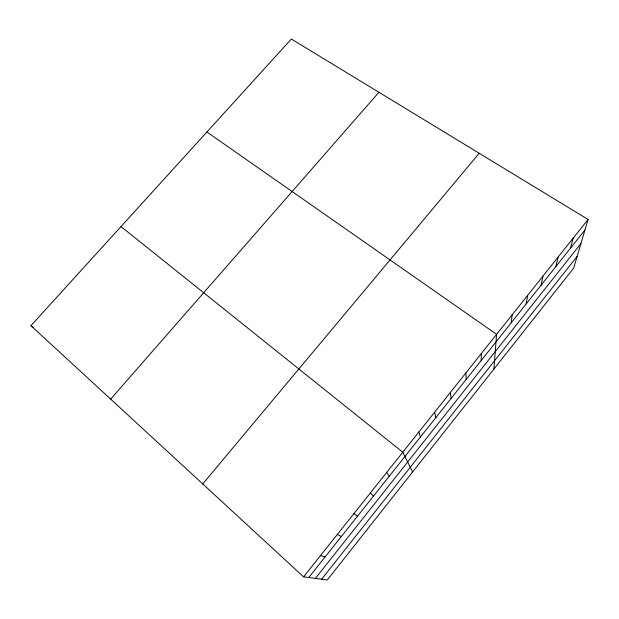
<?xml version="1.0" encoding="UTF-8"?>
<svg xmlns="http://www.w3.org/2000/svg" width="619" height="619" viewBox="0 0 619 619"><rect width="100%" height="100%" fill="white"/><g stroke="black" fill="none" stroke-linecap="round" stroke-linejoin="round"><path stroke-width="0.93" d="M481.164 360.583L481.327 353.542M493.885 369.094L496.6 334.353L206.901 132.002M511.17 322.832L512.199 314.754M526.189 303.929L527.651 295.34M541.076 285.197L542.956 276.113M555.823 266.634L558.129 257.055M570.447 248.234L573.155 238.168M588.05 219.459L573.705 268.073L327.281 579.964L303.589 576.846L30.95 325.687L291.363 39.036L588.05 219.459L303.589 576.846M321.64 579.222L577.148 256.405M315.365 578.401L580.955 243.491M308.765 577.527L584.94 229.997M202.746 483.95L479.207 153.264M110.677 399.131L378.921 92.277M320.518 555.576L325.168 556.891M337.285 534.506L341.417 536.449M30.95 325.687L33.364 327.18M353.898 513.638L357.511 516.184M121.007 226.562L402.799 452.203L412.602 471.98M370.348 492.972L373.466 496.113M386.651 472.49L389.274 476.228M418.792 432.108L420.456 436.983M434.646 412.192L435.838 417.624M450.346 392.461L451.081 398.443M465.906 372.917L466.192 379.424"/></g></svg>
